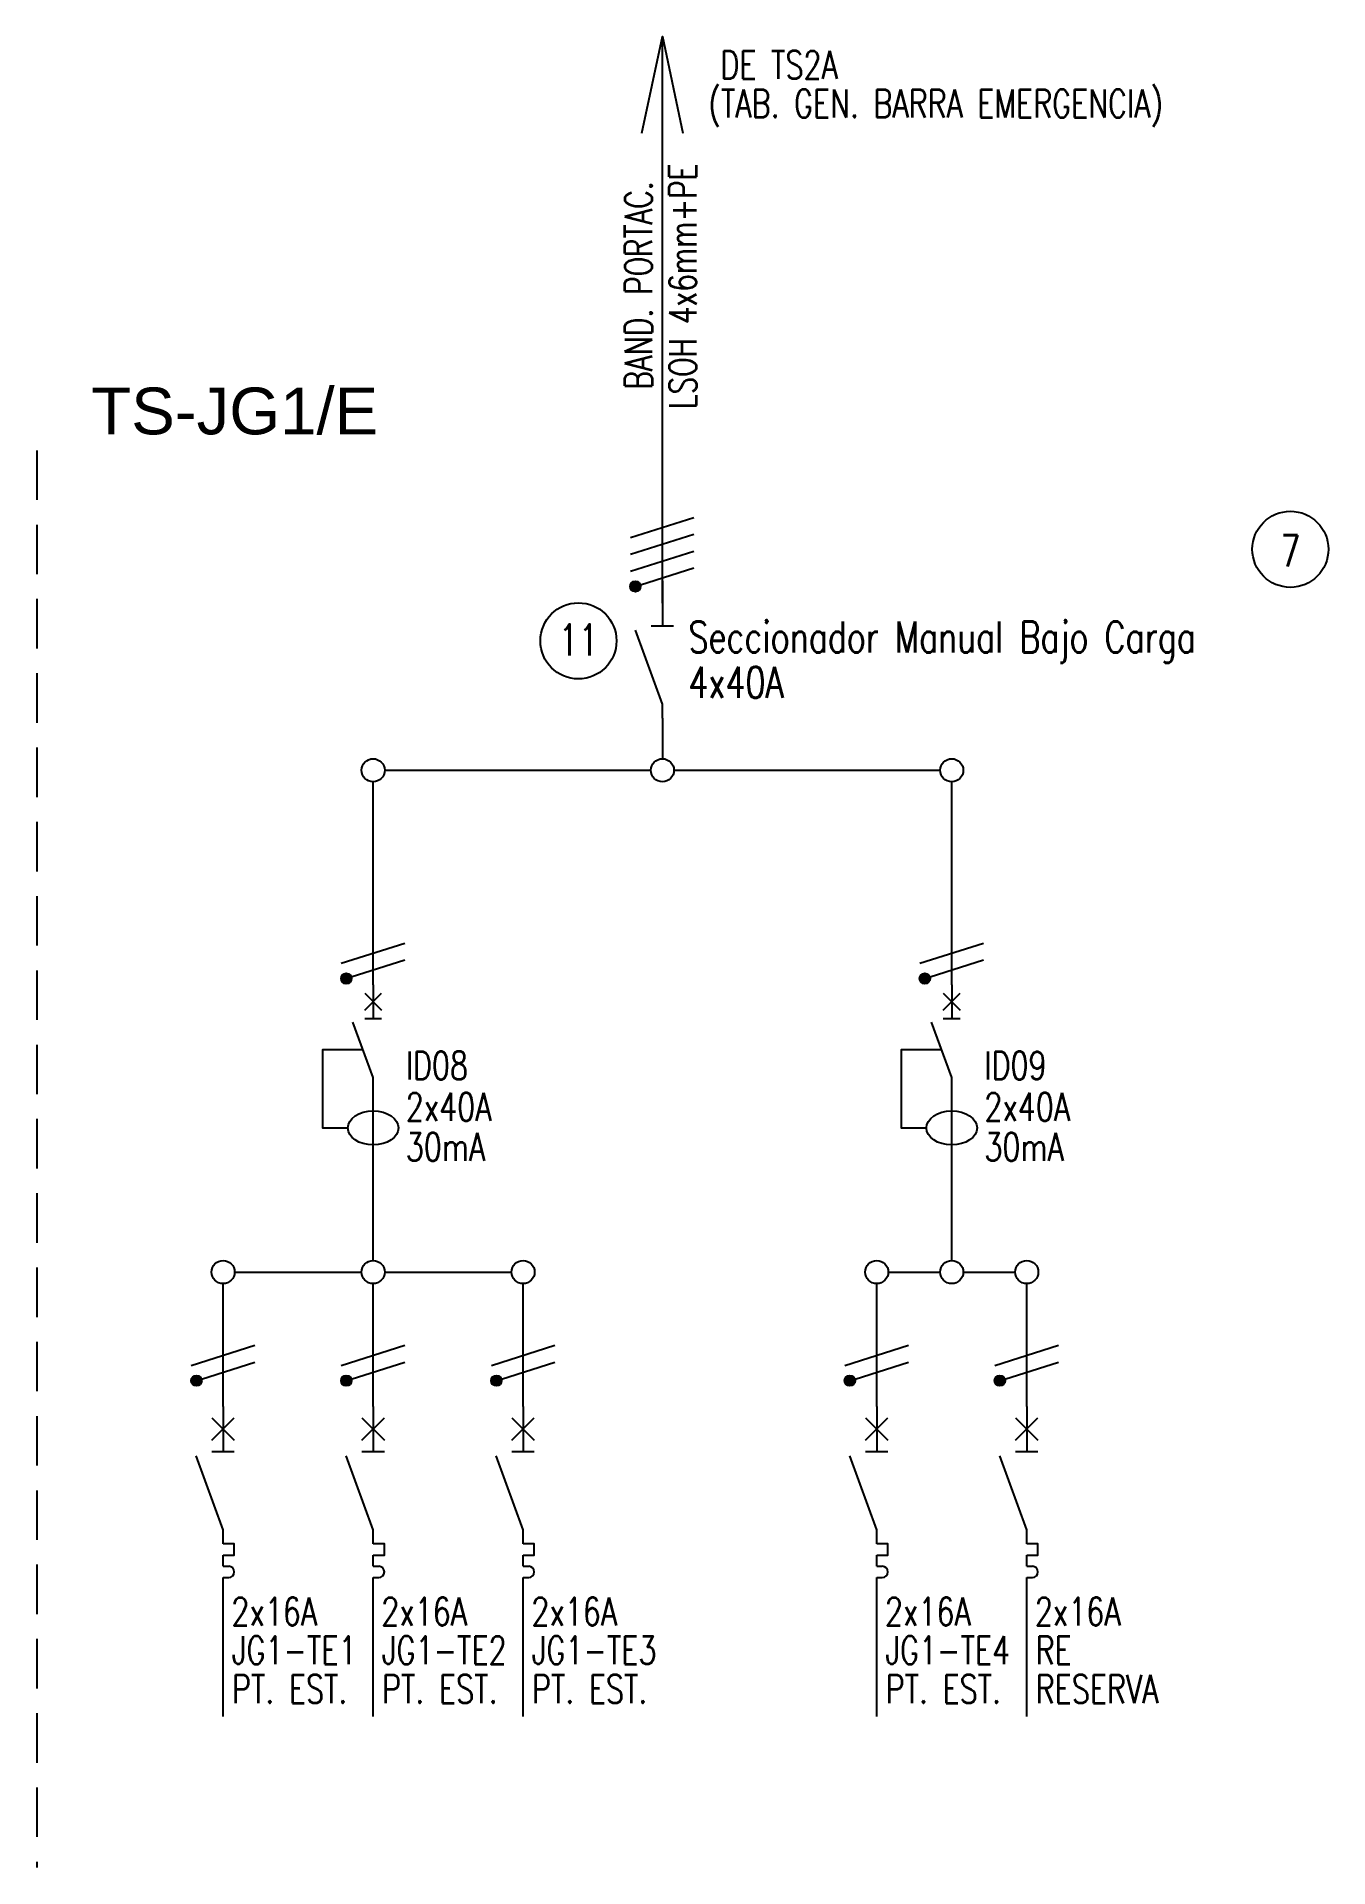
# Model space of a CAD drawing. Extents: x 3628 to 3636.3, y 1512.1 to 1523.9.
import ezdxf
from ezdxf.enums import TextEntityAlignment as Align

# ---------------------------------------------------------------- set-up
doc = ezdxf.new("R2010")
doc.units = 0
doc.linetypes.add('OCJ-ESQ UNI-CORREGIDOS IDO.br$0$DASHED', pattern=[19.05, 12.7, -6.35])
for name, color, linetype in [('OCJ-ESQ UNI-CORREGIDOS IDO.br$0$00-IE-CABLES', 10, 'Continuous'), ('OCJ-ESQ UNI-CORREGIDOS IDO.br$0$01-ELE-APARATOS', 170, 'Continuous'), ('OCJ-ESQ UNI-CORREGIDOS IDO.br$0$ELECTRIC', 4, 'Continuous'), ('OCJ-ESQ UNI-CORREGIDOS IDO.br$0$TEXTO', 7, 'Continuous')]:
    doc.layers.add(name, color=color, linetype=linetype)
doc.styles.add('OCJ-ESQ UNI-CORREGIDOS IDO.br$0$ARIAL', font='Arial.ttf', dxfattribs={"height": 0.2})
doc.styles.add('OCJ-ESQ UNI-CORREGIDOS IDO.br$0$Electricidad', font='ROMANS.SHX', dxfattribs={"width": 0.75, "height": 0.175})

# ---------------------------------------------------------------- blocks, each defined once
blk = doc.blocks.new('OCJ-ESQ UNI-CORREGIDOS IDO.br$0$Unif-Interruptor-Term')
for p, q in [((0, -1.013), (0.045, -1.013)), ((0, -1.103), (0.045, -1.103))]:
    blk.add_line(p, q)
for points in [[(-0.09, 0.177), (0.09, -0.003)], [(-0.09, -0.003), (0.09, 0.177)], [(0, 0.267), (0, -0.093)], [(0, -0.72), (-0.215, -0.128)], [(-0.09, -0.093), (0.09, -0.093)], [(0, -0.833), (0, -0.72)], [(0, -0.923), (0.09, -0.923), (0.09, -0.833), (0, -0.833)], [(0, -1.013), (0, -0.923)], [(0, -1.215), (0, -1.103)]]:
    blk.add_lwpolyline(points)
blk.add_arc((0.045, -1.058), 0.045, 270, 90)
blk = doc.blocks.new('OCJ-ESQ UNI-CORREGIDOS IDO.br$0$Unif-Interruptor-Dif')
for points in [[(0, 0.177), (0, -0.093)], [(-0.068, 0.11), (0.068, -0.025)], [(-0.068, -0.025), (0.068, 0.11)], [(0, -0.565), (-0.162, -0.121)], [(-0.068, -0.093), (0.068, -0.093)], [(-0.081, -0.343), (-0.405, -0.343), (-0.405, -0.97), (-0.202, -0.97)], [(0, -1.308), (0, -0.565)]]:
    blk.add_lwpolyline(points)
blk.add_ellipse((0, -0.97), major_axis=(0.203, 0), ratio=0.670814)
blk = doc.blocks.new('OCJ-ESQ UNI-CORREGIDOS IDO.br$0$A$C7AFF483F')
for points in [[(0, 0.88), (0, 0.592)], [(-0.072, 0.592), (0.072, 0.592)], [(0, 0.09), (-0.172, 0.564)], [(0, 0), (0, 0.09)]]:
    blk.add_lwpolyline(points)

msp = doc.modelspace()

# ---------------------------------------------------------------- hatches: boundary and pattern name
at = {"layer": 'OCJ-ESQ UNI-CORREGIDOS IDO.br$0$00-IE-CABLES'}
for points in [[(3631.823, 1520.33, 1), (3631.877, 1520.37, 1)], [(3629.97, 1517.816, 1), (3630.025, 1517.856, 1)], [(3633.679, 1517.816, 1), (3633.734, 1517.856, 1)], [(3629.008, 1515.238, 1), (3629.063, 1515.278, 1)], [(3629.97, 1515.238, 1), (3630.025, 1515.278, 1)], [(3630.932, 1515.238, 1), (3630.986, 1515.278, 1)], [(3633.198, 1515.238, 1), (3633.253, 1515.278, 1)], [(3634.16, 1515.238, 1), (3634.214, 1515.278, 1)]]:
    msp.add_hatch(color=256, dxfattribs=at).paths.add_polyline_path(points)

# ---------------------------------------------------------------- linework, layer by layer
for p, q in [((3632.023, 1520.242), (3632.023, 1523.875)), ((3632.023, 1519.506), (3632.023, 1519.245)), ((3630.242, 1519.171), (3631.949, 1519.171)), ((3632.097, 1519.171), (3633.804, 1519.171)), ((3630.169, 1517.796), (3630.169, 1519.097)), ((3633.878, 1517.796), (3633.878, 1519.097)), ((3630.169, 1516.028), (3630.169, 1516.756)), ((3633.878, 1516.028), (3633.878, 1516.756)), ((3629.207, 1515.092), (3629.207, 1515.88)), ((3629.281, 1515.954), (3630.095, 1515.954)), ((3630.169, 1515.092), (3630.169, 1515.88)), ((3630.243, 1515.954), (3631.056, 1515.954)), ((3631.13, 1515.092), (3631.13, 1515.88)), ((3633.397, 1515.092), (3633.397, 1515.88)), ((3633.471, 1515.954), (3633.804, 1515.954)), ((3633.952, 1515.954), (3634.284, 1515.954)), ((3634.359, 1515.092), (3634.359, 1515.88)), ((3629.207, 1513.104), (3629.207, 1513.906)), ((3630.169, 1513.104), (3630.169, 1513.906)), ((3631.13, 1513.104), (3631.13, 1513.906)), ((3633.397, 1513.104), (3633.397, 1513.906)), ((3634.359, 1513.104), (3634.359, 1513.906))]:
    msp.add_line(p, q, dxfattribs=at)
for points in [[(3631.892, 1523.257), (3632.023, 1523.875), (3632.154, 1523.257)], [(3631.818, 1520.664), (3632.225, 1520.793)], [(3631.818, 1520.556), (3632.225, 1520.685)], [(3631.818, 1520.448), (3632.225, 1520.577)], [(3631.882, 1520.36), (3632.225, 1520.469)], [(3629.965, 1517.934), (3630.372, 1518.063)], [(3633.674, 1517.934), (3634.081, 1518.063)], [(3630.029, 1517.846), (3630.372, 1517.955)], [(3633.739, 1517.846), (3634.081, 1517.955)], [(3629.003, 1515.356), (3629.41, 1515.485)], [(3629.068, 1515.268), (3629.41, 1515.377)], [(3629.965, 1515.356), (3630.372, 1515.485)], [(3630.029, 1515.268), (3630.372, 1515.377)], [(3630.927, 1515.356), (3631.334, 1515.485)], [(3630.991, 1515.268), (3631.334, 1515.377)], [(3633.193, 1515.356), (3633.6, 1515.485)], [(3633.258, 1515.268), (3633.6, 1515.377)], [(3634.155, 1515.356), (3634.562, 1515.485)], [(3634.219, 1515.268), (3634.562, 1515.377)]]:
    msp.add_lwpolyline(points, dxfattribs=at)
for centre, radius in [((3631.85, 1520.35), 0.0338), ((3630.169, 1519.171), 0.0741), ((3632.023, 1519.171), 0.0741), ((3633.878, 1519.171), 0.0741), ((3629.997, 1517.836), 0.0338), ((3633.706, 1517.836), 0.0338), ((3629.207, 1515.954), 0.0741), ((3630.169, 1515.954), 0.0741), ((3631.13, 1515.954), 0.0741), ((3633.397, 1515.954), 0.0741), ((3633.878, 1515.954), 0.0741), ((3634.359, 1515.954), 0.0741), ((3629.036, 1515.258), 0.0338), ((3629.997, 1515.258), 0.0338), ((3630.959, 1515.258), 0.0338), ((3633.225, 1515.258), 0.0338), ((3634.187, 1515.258), 0.0338)]:
    msp.add_circle(centre, radius, dxfattribs=at)
at = {"layer": 'OCJ-ESQ UNI-CORREGIDOS IDO.br$0$ELECTRIC', "linetype": 'OCJ-ESQ UNI-CORREGIDOS IDO.br$0$DASHED', "ltscale": 0.025}
msp.add_lwpolyline([(3628.012, 1521.222), (3628.012, 1512.137)], dxfattribs=at)
at = {"layer": 'OCJ-ESQ UNI-CORREGIDOS IDO.br$0$TEXTO'}
for centre in [(3636.049, 1520.588), (3631.485, 1520.001)]:
    msp.add_circle(centre, 0.244, dxfattribs=at)

# ---------------------------------------------------------------- block references
at = {"layer": 'OCJ-ESQ UNI-CORREGIDOS IDO.br$0$01-ELE-APARATOS'}
msp.add_blockref('OCJ-ESQ UNI-CORREGIDOS IDO.br$0$A$C7AFF483F', (3632.023, 1519.506), dxfattribs=at)
at = {"layer": 'OCJ-ESQ UNI-CORREGIDOS IDO.br$0$01-ELE-APARATOS', "xscale": 0.7999999999999546, "yscale": 0.7999999999999546, "zscale": 0.7999999999999546}
for name, p in [('OCJ-ESQ UNI-CORREGIDOS IDO.br$0$Unif-Interruptor-Dif', (3630.169, 1517.654)), ('OCJ-ESQ UNI-CORREGIDOS IDO.br$0$Unif-Interruptor-Dif', (3633.878, 1517.654)), ('OCJ-ESQ UNI-CORREGIDOS IDO.br$0$Unif-Interruptor-Term', (3629.207, 1514.878)), ('OCJ-ESQ UNI-CORREGIDOS IDO.br$0$Unif-Interruptor-Term', (3630.169, 1514.878)), ('OCJ-ESQ UNI-CORREGIDOS IDO.br$0$Unif-Interruptor-Term', (3631.13, 1514.878)), ('OCJ-ESQ UNI-CORREGIDOS IDO.br$0$Unif-Interruptor-Term', (3633.397, 1514.878)), ('OCJ-ESQ UNI-CORREGIDOS IDO.br$0$Unif-Interruptor-Term', (3634.359, 1514.878))]:
    msp.add_blockref(name, p, dxfattribs=at)

# ---------------------------------------------------------------- texts
at = {"layer": 'OCJ-ESQ UNI-CORREGIDOS IDO.br$0$TEXTO', "style": 'OCJ-ESQ UNI-CORREGIDOS IDO.br$0$Electricidad', "width": 0.75}
for s, height, p in [('DE TS2A', 0.18, (3632.395, 1523.605)), ('(TAB. GEN. BARRA EMERGENCIA)', 0.18, (3632.317, 1523.357)), ('7', 0.2, (3635.985, 1520.478)), ('11', 0.2, (3631.357, 1519.907)), ('Seccionador Manual Bajo Carga', 0.2, (3632.19, 1519.926)), ('4x40A', 0.2, (3632.19, 1519.635)), ('ID08', 0.18, (3630.378, 1517.188)), ('ID09', 0.18, (3634.087, 1517.188)), ('2x40A', 0.18, (3630.378, 1516.923)), ('2x40A', 0.18, (3634.087, 1516.923)), ('30mA', 0.18, (3630.378, 1516.667)), ('30mA', 0.18, (3634.087, 1516.667)), ('2x16A', 0.18, (3629.26, 1513.688)), ('2x16A', 0.18, (3630.221, 1513.688)), ('2x16A', 0.18, (3631.183, 1513.688)), ('2x16A', 0.18, (3633.45, 1513.688)), ('2x16A', 0.18, (3634.411, 1513.688)), ('JG1-TE1', 0.18, (3629.264, 1513.44)), ('JG1-TE2', 0.18, (3630.226, 1513.44)), ('JG1-TE3', 0.18, (3631.187, 1513.44)), ('JG1-TE4', 0.18, (3633.454, 1513.44)), ('RE', 0.18, (3634.416, 1513.44)), ('PT. EST.', 0.18, (3629.264, 1513.191)), ('PT. EST.', 0.18, (3630.226, 1513.191)), ('PT. EST.', 0.18, (3631.187, 1513.191)), ('PT. EST.', 0.18, (3633.454, 1513.191)), ('RESERVA', 0.18, (3634.416, 1513.191))]:
    msp.add_text(s, height=height, dxfattribs=at).set_placement(p)
for s, p in [('LSOH 4x6mm+PE', (3632.242, 1522.274)), ('BAND. PORTAC.', (3631.958, 1522.28))]:
    msp.add_text(s, height=0.175, rotation=90, dxfattribs=at).set_placement(p, align=Align.CENTER)
at = {"layer": 'OCJ-ESQ UNI-CORREGIDOS IDO.br$0$TEXTO', "style": 'OCJ-ESQ UNI-CORREGIDOS IDO.br$0$ARIAL'}
msp.add_text('TS-JG1/E', height=0.3, dxfattribs=at).set_placement((3628.362, 1521.325))

doc.saveas('drawing.dxf')
